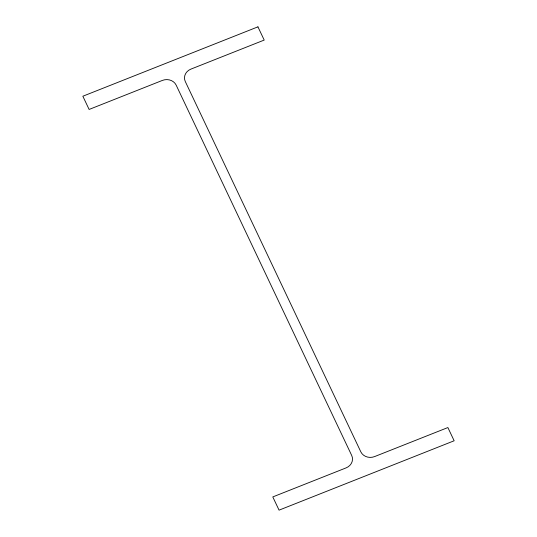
<?xml version="1.0" encoding="UTF-8"?>
<svg xmlns="http://www.w3.org/2000/svg" width="537" height="537" viewBox="0 0 537 537"><rect width="100%" height="100%" fill="white"/><g stroke="black" fill="none" stroke-linecap="round" stroke-linejoin="round"><path stroke-width="0.81" d="M257.935 26.85L82.852 96.224L89.122 109.447L162.396 80.416A10.539 9.398 -6 0 1 176.176 85.155L351.701 455.457A10.539 9.398 -6 0 1 346.07 467.895L272.796 496.926L279.065 510.15L454.148 440.776L447.878 427.553L374.604 456.584A10.539 9.398 -6 0 1 360.824 451.845L185.299 81.543A10.539 9.398 -6 0 1 190.93 69.105L264.204 40.074L257.935 26.85"/></g></svg>
